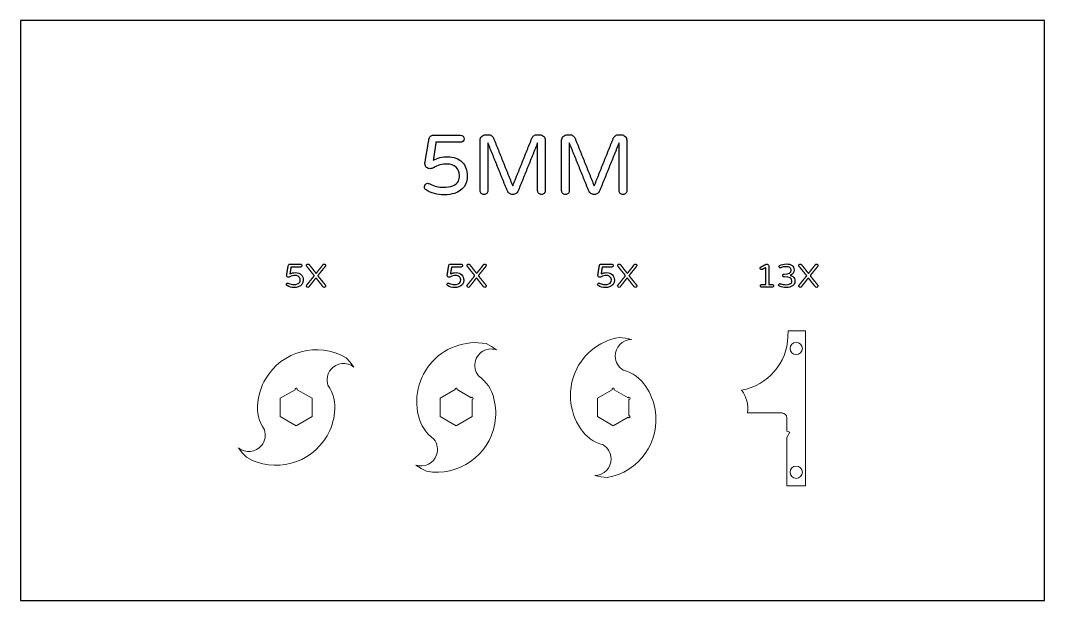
# Model space of a CAD drawing. Header units: millimetres. Extents: x 2 to 89, y -14 to 147.
# Drawn here: x 2.1 to 89.3, y 41.5 to 90.9 of the extents above; entities that cross this region are included whole.
import ezdxf

# ---------------------------------------------------------------- set-up
doc = ezdxf.new("R2010")
doc.units = ezdxf.units.MM
doc.header["$MEASUREMENT"] = 0
doc.layers.add('Default', color=7, linetype='Continuous', true_color=0x000000)

msp = doc.modelspace()

# ---------------------------------------------------------------- linework, layer by layer
at = {"layer": 'Default'}
msp.add_lwpolyline([(2.076, 41.464), (89.274, 41.464), (89.274, 90.866), (2.076, 90.866)], close=True, dxfattribs=at)
at = {"layer": 'Default', "color": 178, "lineweight": 20, "true_color": 0x000000}
for points in [[(53.069, 63.875), (52.739, 63.807), (52.417, 63.723), (52.104, 63.612), (51.799, 63.477), (51.503, 63.325), (51.215, 63.155), (50.935, 62.969), (50.681, 62.757), (50.427, 62.537), (50.199, 62.3), (49.987, 62.038), (49.784, 61.775), (49.606, 61.496), (49.445, 61.199), (49.301, 60.895), (49.183, 60.59), (49.081, 60.268), (49.005, 59.946), (48.954, 59.616), (48.912, 59.286), (48.903, 58.947), (48.912, 58.617), (48.946, 58.287), (48.997, 57.957), (49.073, 57.635), (49.174, 57.313), (49.293, 57), (49.428, 56.695), (49.589, 56.407), (49.765, 56.125)], [(54.095, 63.693), (53.586, 63.807), (53.069, 63.875)], [(68.931, 64.435), (68.931, 51.235), (67.331, 51.235)], [(67.431, 63.938), (67.433, 64.435), (68.931, 64.435)], [(41.718, 63.346), (41.392, 63.392), (41.053, 63.418), (40.723, 63.426), (40.393, 63.409), (40.063, 63.367), (39.732, 63.308), (39.411, 63.223), (39.089, 63.113), (38.784, 62.986), (38.479, 62.842), (38.191, 62.673), (37.92, 62.495), (37.65, 62.292), (37.404, 62.072), (37.167, 61.834), (36.947, 61.58), (36.744, 61.318), (36.557, 61.039), (36.396, 60.751), (36.244, 60.454), (36.126, 60.141), (36.015, 59.828), (35.931, 59.506), (35.872, 59.176), (35.829, 58.846), (35.812, 58.507), (35.821, 58.177), (35.846, 57.847), (35.888, 57.516), (35.966, 57.186)], [(41.075, 60.61), (40.977, 60.759), (40.892, 60.903), (40.833, 61.064), (40.791, 61.233), (40.765, 61.403), (40.765, 61.572), (40.791, 61.75), (40.833, 61.911), (40.892, 62.072), (40.968, 62.224), (41.07, 62.368), (41.189, 62.495), (41.316, 62.605), (41.46, 62.698), (41.612, 62.783), (41.773, 62.834), (41.942, 62.876), (42.111, 62.893), (42.281, 62.884), (42.45, 62.859), (42.619, 62.817)], [(42.619, 62.817), (42.179, 63.096), (41.718, 63.346)], [(30.465, 61.344), (30.143, 61.758), (29.796, 62.147)], [(25.472, 59.415), (24.2, 58.685), (24.2, 57.127), (25.554, 56.348), (26.901, 57.127), (26.901, 58.685), (25.637, 59.415)], [(39.095, 59.424), (37.827, 58.693), (37.827, 57.127)], [(40.446, 58.738), (39.265, 59.424)], [(52.462, 59.415), (51.198, 58.685), (51.198, 57.127), (52.544, 56.348), (53.808, 57.078)], [(53.808, 58.734), (52.627, 59.415)], [(40.528, 57.127), (40.528, 58.596)], [(53.89, 57.22), (53.89, 58.588)], [(37.827, 57.127), (39.182, 56.348), (40.528, 57.127)], [(66.933, 57.437), (63.975, 57.44)], [(67.331, 55.9), (67.331, 57.035)], [(67.331, 55.342), (67.585, 55.79), (67.331, 55.9)], [(67.331, 51.235), (67.331, 55.342)], [(20.644, 54.468), (20.965, 54.054), (21.313, 53.665)], [(35.741, 53), (36.185, 52.716), (36.644, 52.472)], [(50.994, 52.115), (51.503, 52.005), (52.021, 51.932)]]:
    msp.add_lwpolyline(points, dxfattribs=at)
at = {"layer": 'Default'}
for points, degree in [([(36.981, 81.001), (37.05, 81.066), (37.135, 81.098), (37.236, 81.098)], 3), ([(37.236, 81.098), (38.388, 81.098), (39.54, 81.098)], 2), ([(39.54, 81.098), (39.627, 81.098), (39.7, 81.068), (39.759, 81.009)], 3), ([(41.357, 80.994), (41.448, 81.088), (41.558, 81.134), (41.687, 81.134)], 3), ([(41.687, 81.134), (41.806, 81.134), (41.924, 81.134)], 2), ([(41.924, 81.134), (42.02, 81.134), (42.107, 81.106), (42.186, 81.048)], 3), ([(45.798, 81.048), (45.877, 81.106), (45.964, 81.134), (46.06, 81.134)], 3), ([(46.06, 81.134), (46.178, 81.134), (46.297, 81.134)], 2), ([(46.297, 81.134), (46.426, 81.134), (46.536, 81.088), (46.627, 80.994)], 3), ([(48.293, 80.994), (48.384, 81.088), (48.494, 81.134), (48.623, 81.134)], 3), ([(48.623, 81.134), (48.742, 81.134), (48.86, 81.134)], 2), ([(48.86, 81.134), (48.956, 81.134), (49.043, 81.106), (49.122, 81.048)], 3), ([(52.734, 81.048), (52.813, 81.106), (52.9, 81.134), (52.996, 81.134)], 3), ([(52.996, 81.134), (53.114, 81.134), (53.233, 81.134)], 2), ([(53.233, 81.134), (53.362, 81.134), (53.472, 81.088), (53.563, 80.994)], 3), ([(36.532, 78.83), (36.693, 79.784), (36.855, 80.739)], 2), ([(36.855, 80.739), (36.869, 80.85), (36.911, 80.937), (36.981, 81.001)], 3), ([(37.458, 80.488), (37.343, 79.727), (37.228, 78.966)], 2), ([(39.54, 80.488), (38.499, 80.488), (37.458, 80.488)], 2), ([(39.759, 80.574), (39.7, 80.517), (39.627, 80.488), (39.54, 80.488)], 3), ([(39.759, 81.009), (39.819, 80.949), (39.849, 80.876), (39.849, 80.79)], 3), ([(39.849, 80.79), (39.849, 80.704), (39.819, 80.632), (39.759, 80.574)], 3), ([(41.221, 80.66), (41.221, 80.79), (41.266, 80.901), (41.357, 80.994)], 3), ([(41.221, 76.374), (41.221, 78.517), (41.221, 80.66)], 2), ([(43.533, 76.352), (42.703, 78.402), (41.874, 80.452)], 2), ([(41.874, 80.452), (41.874, 78.413), (41.874, 76.374)], 2), ([(42.186, 81.048), (42.265, 80.991), (42.324, 80.919), (42.362, 80.833)], 3), ([(42.362, 80.833), (43.177, 78.801), (43.992, 76.769)], 2), ([(43.992, 76.769), (44.807, 78.801), (45.622, 80.833)], 2), ([(46.11, 80.452), (45.281, 78.402), (44.452, 76.352)], 2), ([(45.622, 80.833), (45.66, 80.919), (45.719, 80.991), (45.798, 81.048)], 3), ([(46.11, 76.374), (46.11, 78.413), (46.11, 80.452)], 2), ([(46.627, 80.994), (46.718, 80.901), (46.764, 80.79), (46.764, 80.66)], 3), ([(46.764, 80.66), (46.764, 78.517), (46.764, 76.374)], 2), ([(48.156, 80.66), (48.156, 80.79), (48.202, 80.901), (48.293, 80.994)], 3), ([(48.156, 76.374), (48.156, 78.517), (48.156, 80.66)], 2), ([(50.468, 76.352), (49.639, 78.402), (48.81, 80.452)], 2), ([(48.81, 80.452), (48.81, 78.413), (48.81, 76.374)], 2), ([(49.122, 81.048), (49.201, 80.991), (49.26, 80.919), (49.298, 80.833)], 3), ([(49.298, 80.833), (50.113, 78.801), (50.928, 76.769)], 2), ([(50.928, 76.769), (51.743, 78.801), (52.558, 80.833)], 2), ([(53.046, 80.452), (52.217, 78.402), (51.388, 76.352)], 2), ([(52.558, 80.833), (52.596, 80.919), (52.655, 80.991), (52.734, 81.048)], 3), ([(53.046, 76.374), (53.046, 78.413), (53.046, 80.452)], 2), ([(53.563, 80.994), (53.654, 80.901), (53.7, 80.79), (53.7, 80.66)], 3), ([(53.7, 80.66), (53.7, 78.517), (53.7, 76.374)], 2), ([(36.518, 78.657), (36.518, 78.724), (36.522, 78.782), (36.532, 78.83)], 3), ([(36.654, 78.352), (36.563, 78.426), (36.518, 78.528), (36.518, 78.657)], 3), ([(37.228, 78.966), (37.587, 79.162), (37.992, 79.26), (38.442, 79.26)], 3), ([(38.427, 78.636), (37.982, 78.636), (37.587, 78.533), (37.243, 78.327)], 3), ([(39.163, 78.377), (38.965, 78.549), (38.719, 78.636), (38.427, 78.636)], 3), ([(38.442, 79.26), (38.973, 79.26), (39.39, 79.107), (39.691, 78.801)], 3), ([(39.691, 78.801), (39.974, 78.509), (40.115, 78.121), (40.115, 77.638)], 3), ([(36.941, 78.241), (36.841, 78.241), (36.745, 78.278), (36.654, 78.352)], 3), ([(37.243, 78.327), (37.142, 78.269), (37.042, 78.241), (36.941, 78.241)], 3), ([(40.115, 77.638), (40.115, 76.881), (39.753, 76.383), (39.031, 76.144)], 3), ([(39.461, 77.674), (39.461, 77.97), (39.362, 78.205), (39.163, 78.377)], 3), ([(39.361, 77.185), (39.428, 77.315), (39.461, 77.477), (39.461, 77.674)], 3), ([(36.474, 76.665), (36.474, 76.763), (36.501, 76.843), (36.553, 76.905)], 3), ([(36.553, 76.905), (36.606, 76.967), (36.667, 76.999), (36.737, 76.999)], 3), ([(36.737, 76.999), (36.806, 76.999), (36.891, 76.972), (36.991, 76.92)], 3), ([(36.991, 76.92), (37.322, 76.747), (37.678, 76.661), (38.061, 76.661)], 3), ([(38.061, 76.661), (38.746, 76.661), (39.179, 76.836), (39.361, 77.185)], 3), ([(36.618, 76.431), (36.522, 76.489), (36.474, 76.567), (36.474, 76.665)], 3), ([(38.155, 76.015), (37.571, 76.015), (37.058, 76.154), (36.618, 76.431)], 3), ([(39.031, 76.144), (38.782, 76.058), (38.49, 76.015), (38.155, 76.015)], 3), ([(41.314, 76.144), (41.252, 76.206), (41.221, 76.283), (41.221, 76.374)], 3), ([(41.544, 76.051), (41.453, 76.051), (41.376, 76.082), (41.314, 76.144)], 3), ([(41.777, 76.144), (41.712, 76.082), (41.635, 76.051), (41.544, 76.051)], 3), ([(41.874, 76.374), (41.874, 76.283), (41.842, 76.206), (41.777, 76.144)], 3), ([(43.712, 76.133), (43.631, 76.188), (43.571, 76.261), (43.533, 76.352)], 3), ([(43.992, 76.051), (43.887, 76.051), (43.793, 76.078), (43.712, 76.133)], 3), ([(44.272, 76.133), (44.191, 76.078), (44.097, 76.051), (43.992, 76.051)], 3), ([(44.452, 76.352), (44.413, 76.261), (44.353, 76.188), (44.272, 76.133)], 3), ([(46.207, 76.144), (46.142, 76.206), (46.11, 76.283), (46.11, 76.374)], 3), ([(46.44, 76.051), (46.35, 76.051), (46.272, 76.082), (46.207, 76.144)], 3), ([(46.67, 76.144), (46.608, 76.082), (46.531, 76.051), (46.44, 76.051)], 3), ([(46.764, 76.374), (46.764, 76.283), (46.732, 76.206), (46.67, 76.144)], 3), ([(48.25, 76.144), (48.188, 76.206), (48.156, 76.283), (48.156, 76.374)], 3), ([(48.48, 76.051), (48.389, 76.051), (48.312, 76.082), (48.25, 76.144)], 3), ([(48.713, 76.144), (48.648, 76.082), (48.571, 76.051), (48.48, 76.051)], 3), ([(48.81, 76.374), (48.81, 76.283), (48.778, 76.206), (48.713, 76.144)], 3), ([(50.648, 76.133), (50.567, 76.188), (50.507, 76.261), (50.468, 76.352)], 3), ([(50.928, 76.051), (50.823, 76.051), (50.729, 76.078), (50.648, 76.133)], 3), ([(51.208, 76.133), (51.127, 76.078), (51.033, 76.051), (50.928, 76.051)], 3), ([(51.388, 76.352), (51.349, 76.261), (51.289, 76.188), (51.208, 76.133)], 3), ([(53.143, 76.144), (53.078, 76.206), (53.046, 76.283), (53.046, 76.374)], 3), ([(53.376, 76.051), (53.285, 76.051), (53.208, 76.082), (53.143, 76.144)], 3), ([(53.606, 76.144), (53.544, 76.082), (53.467, 76.051), (53.376, 76.051)], 3), ([(53.7, 76.374), (53.7, 76.283), (53.668, 76.206), (53.606, 76.144)], 3), ([(24.747, 69.222), (24.81, 69.595), (24.873, 69.968)], 2), ([(24.873, 69.968), (24.879, 70.011), (24.895, 70.045), (24.922, 70.071)], 3), ([(24.922, 70.071), (24.949, 70.096), (24.983, 70.108), (25.022, 70.108)], 3), ([(25.109, 69.87), (25.064, 69.573), (25.019, 69.275)], 2), ([(25.022, 70.108), (25.472, 70.108), (25.922, 70.108)], 2), ([(25.922, 69.87), (25.516, 69.87), (25.109, 69.87)], 2), ([(25.922, 70.108), (25.956, 70.108), (25.985, 70.097), (26.008, 70.073)], 3), ([(26.008, 69.904), (25.985, 69.881), (25.956, 69.87), (25.922, 69.87)], 3), ([(26.008, 70.073), (26.031, 70.05), (26.043, 70.021), (26.043, 69.988)], 3), ([(26.043, 69.988), (26.043, 69.954), (26.031, 69.926), (26.008, 69.904)], 3), ([(26.433, 70.003), (26.433, 70.036), (26.445, 70.064), (26.468, 70.087)], 3), ([(26.458, 69.92), (26.441, 69.943), (26.433, 69.971), (26.433, 70.003)], 3), ([(27.1, 69.129), (26.779, 69.525), (26.458, 69.92)], 2), ([(26.468, 70.087), (26.491, 70.111), (26.523, 70.122), (26.563, 70.122)], 3), ([(26.563, 70.122), (26.604, 70.122), (26.636, 70.106), (26.66, 70.072)], 3), ([(26.66, 70.072), (26.956, 69.696), (27.252, 69.32)], 2), ([(27.252, 69.32), (27.548, 69.699), (27.844, 70.078)], 2), ([(28.037, 69.932), (27.713, 69.532), (27.389, 69.132)], 2), ([(27.844, 70.078), (27.864, 70.107), (27.893, 70.122), (27.931, 70.122)], 3), ([(27.931, 70.122), (27.968, 70.122), (27.999, 70.111), (28.023, 70.087)], 3), ([(28.023, 70.087), (28.048, 70.064), (28.06, 70.037), (28.06, 70.007)], 3), ([(28.06, 70.007), (28.06, 69.978), (28.052, 69.952), (28.037, 69.932)], 3), ([(38.417, 69.222), (38.48, 69.595), (38.543, 69.968)], 2), ([(38.543, 69.968), (38.549, 70.011), (38.565, 70.045), (38.592, 70.071)], 3), ([(38.592, 70.071), (38.619, 70.096), (38.653, 70.108), (38.692, 70.108)], 3), ([(38.779, 69.87), (38.734, 69.573), (38.689, 69.275)], 2), ([(38.692, 70.108), (39.142, 70.108), (39.592, 70.108)], 2), ([(39.592, 69.87), (39.185, 69.87), (38.779, 69.87)], 2), ([(39.592, 70.108), (39.626, 70.108), (39.654, 70.097), (39.678, 70.073)], 3), ([(39.678, 69.904), (39.654, 69.881), (39.626, 69.87), (39.592, 69.87)], 3), ([(39.678, 70.073), (39.701, 70.05), (39.713, 70.021), (39.713, 69.988)], 3), ([(39.713, 69.988), (39.713, 69.954), (39.701, 69.926), (39.678, 69.904)], 3), ([(40.103, 70.003), (40.103, 70.036), (40.114, 70.064), (40.138, 70.087)], 3), ([(40.128, 69.92), (40.111, 69.943), (40.103, 69.971), (40.103, 70.003)], 3), ([(40.77, 69.129), (40.449, 69.525), (40.128, 69.92)], 2), ([(40.138, 70.087), (40.161, 70.111), (40.193, 70.122), (40.233, 70.122)], 3), ([(40.233, 70.122), (40.273, 70.122), (40.306, 70.106), (40.33, 70.072)], 3), ([(40.33, 70.072), (40.626, 69.696), (40.922, 69.32)], 2), ([(40.922, 69.32), (41.218, 69.699), (41.514, 70.078)], 2), ([(41.707, 69.932), (41.383, 69.532), (41.059, 69.132)], 2), ([(41.514, 70.078), (41.534, 70.107), (41.563, 70.122), (41.601, 70.122)], 3), ([(41.601, 70.122), (41.638, 70.122), (41.669, 70.111), (41.693, 70.087)], 3), ([(41.693, 70.087), (41.718, 70.064), (41.73, 70.037), (41.73, 70.007)], 3), ([(41.73, 70.007), (41.73, 69.978), (41.722, 69.952), (41.707, 69.932)], 3), ([(51.246, 69.222), (51.309, 69.595), (51.372, 69.968)], 2), ([(51.372, 69.968), (51.378, 70.011), (51.394, 70.045), (51.422, 70.071)], 3), ([(51.422, 70.071), (51.449, 70.096), (51.482, 70.108), (51.521, 70.108)], 3), ([(51.608, 69.87), (51.563, 69.573), (51.518, 69.275)], 2), ([(51.521, 70.108), (51.971, 70.108), (52.422, 70.108)], 2), ([(52.422, 69.87), (52.015, 69.87), (51.608, 69.87)], 2), ([(52.422, 70.108), (52.455, 70.108), (52.484, 70.097), (52.507, 70.073)], 3), ([(52.507, 69.904), (52.484, 69.881), (52.455, 69.87), (52.422, 69.87)], 3), ([(52.507, 70.073), (52.53, 70.05), (52.542, 70.021), (52.542, 69.988)], 3), ([(52.542, 69.988), (52.542, 69.954), (52.53, 69.926), (52.507, 69.904)], 3), ([(52.932, 70.003), (52.932, 70.036), (52.944, 70.064), (52.967, 70.087)], 3), ([(52.957, 69.92), (52.94, 69.943), (52.932, 69.971), (52.932, 70.003)], 3), ([(53.6, 69.129), (53.278, 69.525), (52.957, 69.92)], 2), ([(52.967, 70.087), (52.991, 70.111), (53.022, 70.122), (53.063, 70.122)], 3), ([(53.063, 70.122), (53.103, 70.122), (53.135, 70.106), (53.159, 70.072)], 3), ([(53.159, 70.072), (53.455, 69.696), (53.751, 69.32)], 2), ([(53.751, 69.32), (54.047, 69.699), (54.343, 70.078)], 2), ([(54.537, 69.932), (54.213, 69.532), (53.889, 69.132)], 2), ([(54.343, 70.078), (54.364, 70.107), (54.393, 70.122), (54.43, 70.122)], 3), ([(54.43, 70.122), (54.467, 70.122), (54.498, 70.111), (54.523, 70.087)], 3), ([(54.523, 70.087), (54.547, 70.064), (54.559, 70.037), (54.559, 70.007)], 3), ([(54.559, 70.007), (54.559, 69.978), (54.552, 69.952), (54.537, 69.932)], 3), ([(65.067, 69.784), (65.067, 69.828), (65.091, 69.862), (65.14, 69.886)], 3), ([(65.101, 69.684), (65.078, 69.707), (65.067, 69.74), (65.067, 69.784)], 3), ([(65.14, 69.886), (65.331, 69.986), (65.521, 70.085)], 2), ([(65.538, 69.808), (65.395, 69.737), (65.252, 69.667)], 2), ([(65.521, 70.085), (65.547, 70.098), (65.574, 70.105), (65.6, 70.105)], 3), ([(65.538, 68.385), (65.538, 69.096), (65.538, 69.808)], 2), ([(65.6, 70.105), (65.629, 70.105), (65.659, 70.105)], 2), ([(65.659, 70.105), (65.696, 70.105), (65.728, 70.092), (65.754, 70.066)], 3), ([(65.754, 70.066), (65.78, 70.039), (65.793, 70.008), (65.793, 69.97)], 3), ([(65.793, 69.97), (65.793, 69.178), (65.793, 68.385)], 2), ([(66.663, 69.903), (66.663, 69.94), (66.682, 69.969), (66.719, 69.99)], 3), ([(66.694, 69.819), (66.673, 69.837), (66.663, 69.866), (66.663, 69.903)], 3), ([(66.76, 69.791), (66.736, 69.791), (66.714, 69.8), (66.694, 69.819)], 3), ([(66.719, 69.99), (66.895, 70.085), (67.086, 70.133), (67.291, 70.133)], 3), ([(66.817, 69.802), (66.802, 69.794), (66.783, 69.791), (66.76, 69.791)], 3), ([(67.252, 69.894), (67.099, 69.894), (66.954, 69.864), (66.817, 69.802)], 3), ([(67.587, 69.815), (67.515, 69.868), (67.403, 69.894), (67.252, 69.894)], 3), ([(67.291, 70.133), (67.497, 70.133), (67.658, 70.089), (67.775, 70.001)], 3), ([(67.695, 69.603), (67.695, 69.691), (67.659, 69.761), (67.587, 69.815)], 3), ([(67.775, 70.001), (67.892, 69.913), (67.95, 69.789), (67.95, 69.628)], 3), ([(68.357, 70), (68.357, 70.032), (68.369, 70.06), (68.392, 70.084)], 3), ([(68.382, 69.917), (68.366, 69.939), (68.357, 69.967), (68.357, 70)], 3), ([(69.025, 69.126), (68.704, 69.521), (68.382, 69.917)], 2), ([(68.392, 70.084), (68.416, 70.107), (68.447, 70.119), (68.488, 70.119)], 3), ([(68.488, 70.119), (68.528, 70.119), (68.56, 70.102), (68.584, 70.068)], 3), ([(68.584, 70.068), (68.88, 69.693), (69.176, 69.317)], 2), ([(69.176, 69.317), (69.472, 69.695), (69.768, 70.074)], 2), ([(69.962, 69.928), (69.638, 69.528), (69.314, 69.129)], 2), ([(69.768, 70.074), (69.789, 70.104), (69.818, 70.119), (69.855, 70.119)], 3), ([(69.855, 70.119), (69.892, 70.119), (69.923, 70.107), (69.948, 70.084)], 3), ([(69.948, 70.084), (69.972, 70.06), (69.984, 70.034), (69.984, 70.004)], 3), ([(69.984, 70.004), (69.984, 69.974), (69.977, 69.949), (69.962, 69.928)], 3), ([(24.741, 69.155), (24.741, 69.181), (24.743, 69.203), (24.747, 69.222)], 3), ([(24.795, 69.036), (24.759, 69.064), (24.741, 69.104), (24.741, 69.155)], 3), ([(24.907, 68.992), (24.868, 68.992), (24.83, 69.007), (24.795, 69.036)], 3), ([(25.025, 69.026), (24.985, 69.003), (24.946, 68.992), (24.907, 68.992)], 3), ([(25.019, 69.275), (25.159, 69.352), (25.317, 69.39), (25.493, 69.39)], 3), ([(25.488, 69.146), (25.314, 69.146), (25.159, 69.106), (25.025, 69.026)], 3), ([(25.775, 69.045), (25.697, 69.113), (25.602, 69.146), (25.488, 69.146)], 3), ([(25.493, 69.39), (25.701, 69.39), (25.863, 69.331), (25.981, 69.211)], 3), ([(25.892, 68.77), (25.892, 68.886), (25.853, 68.978), (25.775, 69.045)], 3), ([(25.981, 69.211), (26.092, 69.097), (26.147, 68.945), (26.147, 68.756)], 3), ([(26.453, 68.333), (26.777, 68.731), (27.1, 69.129)], 2), ([(27.235, 68.944), (26.939, 68.566), (26.643, 68.187)], 2), ([(27.835, 68.19), (27.535, 68.567), (27.235, 68.944)], 2), ([(27.389, 69.132), (27.713, 68.734), (28.037, 68.336)], 2), ([(38.411, 69.155), (38.411, 69.181), (38.413, 69.203), (38.417, 69.222)], 3), ([(38.465, 69.036), (38.429, 69.064), (38.411, 69.104), (38.411, 69.155)], 3), ([(38.577, 68.992), (38.538, 68.992), (38.5, 69.007), (38.465, 69.036)], 3), ([(38.695, 69.026), (38.655, 69.003), (38.616, 68.992), (38.577, 68.992)], 3), ([(38.689, 69.275), (38.829, 69.352), (38.987, 69.39), (39.163, 69.39)], 3), ([(39.157, 69.146), (38.984, 69.146), (38.829, 69.106), (38.695, 69.026)], 3), ([(39.445, 69.045), (39.367, 69.113), (39.272, 69.146), (39.157, 69.146)], 3), ([(39.163, 69.39), (39.371, 69.39), (39.533, 69.331), (39.651, 69.211)], 3), ([(39.561, 68.77), (39.561, 68.886), (39.523, 68.978), (39.445, 69.045)], 3), ([(39.651, 69.211), (39.761, 69.097), (39.817, 68.945), (39.817, 68.756)], 3), ([(40.122, 68.333), (40.446, 68.731), (40.77, 69.129)], 2), ([(40.905, 68.944), (40.609, 68.566), (40.313, 68.187)], 2), ([(41.505, 68.19), (41.205, 68.567), (40.905, 68.944)], 2), ([(41.059, 69.132), (41.383, 68.734), (41.707, 68.336)], 2), ([(51.241, 69.155), (51.241, 69.181), (51.242, 69.203), (51.246, 69.222)], 3), ([(51.294, 69.036), (51.258, 69.064), (51.241, 69.104), (51.241, 69.155)], 3), ([(51.406, 68.992), (51.367, 68.992), (51.329, 69.007), (51.294, 69.036)], 3), ([(51.524, 69.026), (51.485, 69.003), (51.445, 68.992), (51.406, 68.992)], 3), ([(51.518, 69.275), (51.659, 69.352), (51.817, 69.39), (51.992, 69.39)], 3), ([(51.987, 69.146), (51.813, 69.146), (51.659, 69.106), (51.524, 69.026)], 3), ([(52.274, 69.045), (52.197, 69.113), (52.101, 69.146), (51.987, 69.146)], 3), ([(51.992, 69.39), (52.2, 69.39), (52.363, 69.331), (52.48, 69.211)], 3), ([(52.391, 68.77), (52.391, 68.886), (52.352, 68.978), (52.274, 69.045)], 3), ([(52.48, 69.211), (52.591, 69.097), (52.646, 68.945), (52.646, 68.756)], 3), ([(52.952, 68.333), (53.276, 68.731), (53.6, 69.129)], 2), ([(53.734, 68.944), (53.438, 68.566), (53.142, 68.187)], 2), ([(54.335, 68.19), (54.034, 68.567), (53.734, 68.944)], 2), ([(53.889, 69.132), (54.213, 68.734), (54.537, 68.336)], 2), ([(65.172, 69.65), (65.147, 69.65), (65.123, 69.662), (65.101, 69.684)], 3), ([(65.224, 69.656), (65.215, 69.652), (65.197, 69.65), (65.172, 69.65)], 3), ([(65.252, 69.667), (65.243, 69.664), (65.233, 69.66), (65.224, 69.656)], 3), ([(66.983, 69.146), (66.983, 69.177), (66.994, 69.205), (67.018, 69.228)], 3), ([(67.018, 69.063), (66.994, 69.086), (66.983, 69.114), (66.983, 69.146)], 3), ([(67.018, 69.228), (67.041, 69.252), (67.069, 69.263), (67.101, 69.263)], 3), ([(67.101, 69.028), (67.069, 69.028), (67.041, 69.039), (67.018, 69.063)], 3), ([(67.101, 69.263), (67.109, 69.263), (67.117, 69.263)], 2), ([(67.145, 69.028), (67.123, 69.028), (67.101, 69.028)], 2), ([(67.117, 69.263), (67.503, 69.263), (67.695, 69.376), (67.695, 69.603)], 3), ([(67.765, 68.674), (67.765, 68.91), (67.559, 69.028), (67.145, 69.028)], 3), ([(67.95, 69.628), (67.95, 69.402), (67.837, 69.246), (67.611, 69.16)], 3), ([(67.611, 69.16), (67.789, 69.117), (67.911, 69.023), (67.979, 68.879)], 3), ([(68.377, 68.329), (68.701, 68.728), (69.025, 69.126)], 2), ([(69.159, 68.941), (68.864, 68.562), (68.568, 68.183)], 2), ([(69.76, 68.186), (69.46, 68.563), (69.159, 68.941)], 2), ([(69.314, 69.129), (69.638, 68.73), (69.962, 68.332)], 2), ([(24.725, 68.376), (24.725, 68.415), (24.735, 68.446), (24.755, 68.47)], 3), ([(24.781, 68.285), (24.743, 68.308), (24.725, 68.338), (24.725, 68.376)], 3), ([(24.755, 68.47), (24.776, 68.495), (24.8, 68.507), (24.827, 68.507)], 3), ([(25.381, 68.122), (25.153, 68.122), (24.953, 68.177), (24.781, 68.285)], 3), ([(24.827, 68.507), (24.854, 68.507), (24.887, 68.496), (24.927, 68.476)], 3), ([(24.927, 68.476), (25.056, 68.409), (25.195, 68.375), (25.345, 68.375)], 3), ([(25.345, 68.375), (25.612, 68.375), (25.781, 68.443), (25.852, 68.58)], 3), ([(25.723, 68.173), (25.626, 68.139), (25.512, 68.122), (25.381, 68.122)], 3), ([(26.147, 68.756), (26.147, 68.461), (26.006, 68.266), (25.723, 68.173)], 3), ([(25.852, 68.58), (25.878, 68.63), (25.892, 68.694), (25.892, 68.77)], 3), ([(26.427, 68.253), (26.427, 68.284), (26.436, 68.31), (26.453, 68.333)], 3), ([(26.462, 68.172), (26.439, 68.195), (26.427, 68.222), (26.427, 68.253)], 3), ([(26.549, 68.136), (26.515, 68.136), (26.486, 68.148), (26.462, 68.172)], 3), ([(26.643, 68.187), (26.615, 68.153), (26.584, 68.136), (26.549, 68.136)], 3), ([(27.95, 68.136), (27.9, 68.136), (27.862, 68.154), (27.835, 68.19)], 3), ([(28.029, 68.174), (28.007, 68.149), (27.98, 68.136), (27.95, 68.136)], 3), ([(28.063, 68.259), (28.063, 68.228), (28.051, 68.2), (28.029, 68.174)], 3), ([(28.037, 68.336), (28.054, 68.315), (28.063, 68.289), (28.063, 68.259)], 3), ([(38.394, 68.376), (38.394, 68.415), (38.405, 68.446), (38.425, 68.47)], 3), ([(38.451, 68.285), (38.413, 68.308), (38.394, 68.338), (38.394, 68.376)], 3), ([(38.425, 68.47), (38.446, 68.495), (38.47, 68.507), (38.497, 68.507)], 3), ([(39.051, 68.122), (38.823, 68.122), (38.623, 68.177), (38.451, 68.285)], 3), ([(38.497, 68.507), (38.524, 68.507), (38.557, 68.496), (38.596, 68.476)], 3), ([(38.596, 68.476), (38.725, 68.409), (38.865, 68.375), (39.014, 68.375)], 3), ([(39.014, 68.375), (39.282, 68.375), (39.451, 68.443), (39.522, 68.58)], 3), ([(39.393, 68.173), (39.296, 68.139), (39.182, 68.122), (39.051, 68.122)], 3), ([(39.817, 68.756), (39.817, 68.461), (39.675, 68.266), (39.393, 68.173)], 3), ([(39.522, 68.58), (39.548, 68.63), (39.561, 68.694), (39.561, 68.77)], 3), ([(40.097, 68.253), (40.097, 68.284), (40.106, 68.31), (40.122, 68.333)], 3), ([(40.132, 68.172), (40.109, 68.195), (40.097, 68.222), (40.097, 68.253)], 3), ([(40.219, 68.136), (40.185, 68.136), (40.156, 68.148), (40.132, 68.172)], 3), ([(40.313, 68.187), (40.285, 68.153), (40.254, 68.136), (40.219, 68.136)], 3), ([(41.62, 68.136), (41.57, 68.136), (41.531, 68.154), (41.505, 68.19)], 3), ([(41.699, 68.174), (41.676, 68.149), (41.65, 68.136), (41.62, 68.136)], 3), ([(41.732, 68.259), (41.732, 68.228), (41.721, 68.2), (41.699, 68.174)], 3), ([(41.707, 68.336), (41.724, 68.315), (41.732, 68.289), (41.732, 68.259)], 3), ([(51.224, 68.376), (51.224, 68.415), (51.234, 68.446), (51.255, 68.47)], 3), ([(51.28, 68.285), (51.242, 68.308), (51.224, 68.338), (51.224, 68.376)], 3), ([(51.255, 68.47), (51.275, 68.495), (51.299, 68.507), (51.326, 68.507)], 3), ([(51.88, 68.122), (51.652, 68.122), (51.452, 68.177), (51.28, 68.285)], 3), ([(51.326, 68.507), (51.353, 68.507), (51.386, 68.496), (51.426, 68.476)], 3), ([(51.426, 68.476), (51.555, 68.409), (51.694, 68.375), (51.844, 68.375)], 3), ([(51.844, 68.375), (52.111, 68.375), (52.28, 68.443), (52.351, 68.58)], 3), ([(52.222, 68.173), (52.125, 68.139), (52.011, 68.122), (51.88, 68.122)], 3), ([(52.646, 68.756), (52.646, 68.461), (52.505, 68.266), (52.222, 68.173)], 3), ([(52.351, 68.58), (52.378, 68.63), (52.391, 68.694), (52.391, 68.77)], 3), ([(52.926, 68.253), (52.926, 68.284), (52.935, 68.31), (52.952, 68.333)], 3), ([(52.962, 68.172), (52.938, 68.195), (52.926, 68.222), (52.926, 68.253)], 3), ([(53.048, 68.136), (53.014, 68.136), (52.985, 68.148), (52.962, 68.172)], 3), ([(53.142, 68.187), (53.114, 68.153), (53.083, 68.136), (53.048, 68.136)], 3), ([(54.45, 68.136), (54.399, 68.136), (54.361, 68.154), (54.335, 68.19)], 3), ([(54.528, 68.174), (54.506, 68.149), (54.48, 68.136), (54.45, 68.136)], 3), ([(54.562, 68.259), (54.562, 68.228), (54.551, 68.2), (54.528, 68.174)], 3), ([(54.537, 68.336), (54.553, 68.315), (54.562, 68.289), (54.562, 68.259)], 3), ([(65.087, 68.265), (65.087, 68.298), (65.098, 68.327), (65.12, 68.35)], 3), ([(65.12, 68.181), (65.098, 68.203), (65.087, 68.231), (65.087, 68.265)], 3), ([(65.12, 68.35), (65.143, 68.374), (65.171, 68.385), (65.204, 68.385)], 3), ([(65.204, 68.147), (65.171, 68.147), (65.143, 68.158), (65.12, 68.181)], 3), ([(65.204, 68.385), (65.371, 68.385), (65.538, 68.385)], 2), ([(66.071, 68.147), (65.638, 68.147), (65.204, 68.147)], 2), ([(65.793, 68.385), (65.932, 68.385), (66.071, 68.385)], 2), ([(66.071, 68.385), (66.105, 68.385), (66.133, 68.374), (66.157, 68.35)], 3), ([(66.157, 68.181), (66.133, 68.158), (66.105, 68.147), (66.071, 68.147)], 3), ([(66.157, 68.35), (66.18, 68.327), (66.192, 68.298), (66.192, 68.265)], 3), ([(66.192, 68.265), (66.192, 68.231), (66.18, 68.203), (66.157, 68.181)], 3), ([(66.635, 68.338), (66.635, 68.368), (66.645, 68.395), (66.666, 68.419)], 3), ([(66.708, 68.231), (66.659, 68.254), (66.635, 68.289), (66.635, 68.338)], 3), ([(66.666, 68.419), (66.686, 68.443), (66.709, 68.455), (66.734, 68.455)], 3), ([(67.294, 68.119), (67.088, 68.119), (66.893, 68.156), (66.708, 68.231)], 3), ([(66.734, 68.455), (66.76, 68.455), (66.791, 68.448), (66.828, 68.433)], 3), ([(66.828, 68.433), (66.944, 68.386), (67.084, 68.363), (67.246, 68.363)], 3), ([(67.246, 68.363), (67.48, 68.363), (67.638, 68.416), (67.72, 68.523)], 3), ([(67.81, 68.256), (67.677, 68.165), (67.505, 68.119), (67.294, 68.119)], 3), ([(67.72, 68.523), (67.75, 68.562), (67.765, 68.613), (67.765, 68.674)], 3), ([(67.964, 68.425), (67.927, 68.357), (67.876, 68.301), (67.81, 68.256)], 3), ([(68.021, 68.657), (68.021, 68.57), (68.002, 68.492), (67.964, 68.425)], 3), ([(67.979, 68.879), (68.007, 68.819), (68.021, 68.745), (68.021, 68.657)], 3), ([(68.352, 68.249), (68.352, 68.28), (68.36, 68.307), (68.377, 68.329)], 3), ([(68.387, 68.168), (68.363, 68.191), (68.352, 68.218), (68.352, 68.249)], 3), ([(68.474, 68.133), (68.439, 68.133), (68.41, 68.145), (68.387, 68.168)], 3), ([(68.568, 68.183), (68.54, 68.15), (68.508, 68.133), (68.474, 68.133)], 3), ([(69.875, 68.133), (69.824, 68.133), (69.786, 68.151), (69.76, 68.186)], 3), ([(69.953, 68.171), (69.931, 68.146), (69.905, 68.133), (69.875, 68.133)], 3), ([(69.987, 68.255), (69.987, 68.224), (69.976, 68.196), (69.953, 68.171)], 3), ([(69.962, 68.332), (69.979, 68.312), (69.987, 68.286), (69.987, 68.255)], 3)]:
    msp.add_open_spline(points, degree=degree, dxfattribs=at)
at = {"layer": 'Default', "color": 178, "lineweight": 20, "true_color": 0x000000}
for points in [[(52.722, 62.268), (52.709, 63.039), (53.324, 63.675), (54.095, 63.693)], [(63.485, 59.381), (65.712, 59.783), (67.355, 61.681), (67.431, 63.938)], [(29.796, 62.147), (27.397, 63.539), (24.325, 62.724), (22.932, 60.326)], [(68.135, 63.461), (67.845, 63.461), (67.61, 63.226), (67.61, 62.936)], [(67.61, 62.936), (67.61, 62.646), (67.845, 62.411), (68.135, 62.411)], [(68.66, 62.936), (68.66, 63.226), (68.425, 63.461), (68.135, 63.461)], [(68.135, 62.411), (68.425, 62.411), (68.66, 62.646), (68.66, 62.936)], [(53.398, 61.09), (52.987, 61.342), (52.73, 61.786), (52.722, 62.268)], [(28.258, 59.799), (28.107, 60.26), (28.196, 60.765), (28.5, 61.14)], [(28.5, 61.14), (28.986, 61.739), (29.865, 61.831), (30.465, 61.344)], [(55.322, 59.682), (54.875, 60.373), (54.19, 60.874), (53.398, 61.09)], [(22.932, 60.326), (22.576, 59.714), (22.354, 59.033), (22.284, 58.328)], [(42.395, 58.629), (42.215, 59.429), (41.743, 60.133), (41.075, 60.61)], [(25.474, 59.51), (25.457, 59.482), (25.457, 59.446), (25.472, 59.415)], [(25.601, 59.544), (25.556, 59.57), (25.499, 59.555), (25.474, 59.51)], [(25.637, 59.415), (25.661, 59.462), (25.646, 59.519), (25.601, 59.544)], [(28.825, 57.484), (28.926, 58.299), (28.723, 59.123), (28.258, 59.799)], [(39.101, 59.519), (39.085, 59.49), (39.085, 59.455), (39.095, 59.424)], [(39.229, 59.553), (39.184, 59.579), (39.127, 59.563), (39.101, 59.519)], [(39.265, 59.424), (39.288, 59.47), (39.273, 59.527), (39.229, 59.553)], [(52.464, 59.51), (52.447, 59.482), (52.447, 59.446), (52.462, 59.415)], [(52.591, 59.544), (52.546, 59.57), (52.489, 59.555), (52.464, 59.51)], [(52.627, 59.415), (52.651, 59.462), (52.635, 59.519), (52.591, 59.544)], [(56.111, 57.732), (55.99, 58.43), (55.722, 59.094), (55.322, 59.682)], [(63.975, 57.44), (64.082, 58.126), (63.904, 58.825), (63.485, 59.381)], [(40.528, 58.786), (40.495, 58.786), (40.464, 58.769), (40.446, 58.738)], [(40.621, 58.693), (40.621, 58.745), (40.58, 58.786), (40.528, 58.786)], [(40.528, 58.596), (40.58, 58.6), (40.621, 58.642), (40.621, 58.693)], [(42.465, 56.53), (42.589, 57.227), (42.565, 57.942), (42.395, 58.629)], [(53.89, 58.778), (53.857, 58.778), (53.827, 58.761), (53.808, 58.734)], [(53.983, 58.685), (53.983, 58.736), (53.942, 58.778), (53.89, 58.778)], [(53.89, 58.588), (53.942, 58.592), (53.983, 58.633), (53.983, 58.685)], [(22.284, 58.328), (22.183, 57.513), (22.386, 56.689), (22.851, 56.012)], [(52.021, 51.932), (54.755, 52.4), (56.585, 55), (56.111, 57.732)], [(28.177, 55.486), (28.533, 56.098), (28.755, 56.779), (28.825, 57.484)], [(35.966, 57.186), (36.147, 56.386), (36.618, 55.682), (37.286, 55.206)], [(53.808, 57.078), (53.836, 57.036), (53.893, 57.021), (53.937, 57.046)], [(53.971, 57.174), (53.954, 57.202), (53.924, 57.22), (53.89, 57.22)], [(53.937, 57.046), (53.981, 57.072), (53.997, 57.129), (53.971, 57.174)], [(66.933, 57.433), (66.933, 57.433), (66.933, 57.433), (66.933, 57.437)], [(67.331, 57.035), (67.331, 57.255), (67.153, 57.433), (66.933, 57.433)], [(22.851, 56.012), (23.002, 55.552), (22.913, 55.047), (22.609, 54.672)], [(36.644, 52.472), (39.371, 51.987), (41.976, 53.803), (42.465, 56.53)], [(49.765, 56.125), (50.214, 55.438), (50.899, 54.937), (51.69, 54.717)], [(21.313, 53.665), (23.711, 52.273), (26.784, 53.088), (28.177, 55.486)], [(37.286, 55.206), (37.583, 54.828), (37.671, 54.324), (37.514, 53.869)], [(22.609, 54.672), (22.123, 54.073), (21.244, 53.981), (20.644, 54.468)], [(51.69, 54.717), (52.102, 54.462), (52.358, 54.017), (52.366, 53.535)], [(37.514, 53.869), (37.263, 53.141), (36.47, 52.754), (35.741, 53)], [(52.366, 53.535), (52.379, 52.764), (51.765, 52.128), (50.994, 52.115)], [(68.135, 52.92), (67.845, 52.92), (67.61, 52.685), (67.61, 52.395)], [(67.61, 52.395), (67.61, 52.105), (67.845, 51.87), (68.135, 51.87)], [(68.66, 52.395), (68.66, 52.685), (68.425, 52.92), (68.135, 52.92)], [(68.135, 51.87), (68.425, 51.87), (68.66, 52.105), (68.66, 52.395)]]:
    msp.add_open_spline(points, degree=3, dxfattribs=at)

doc.saveas('drawing.dxf')
